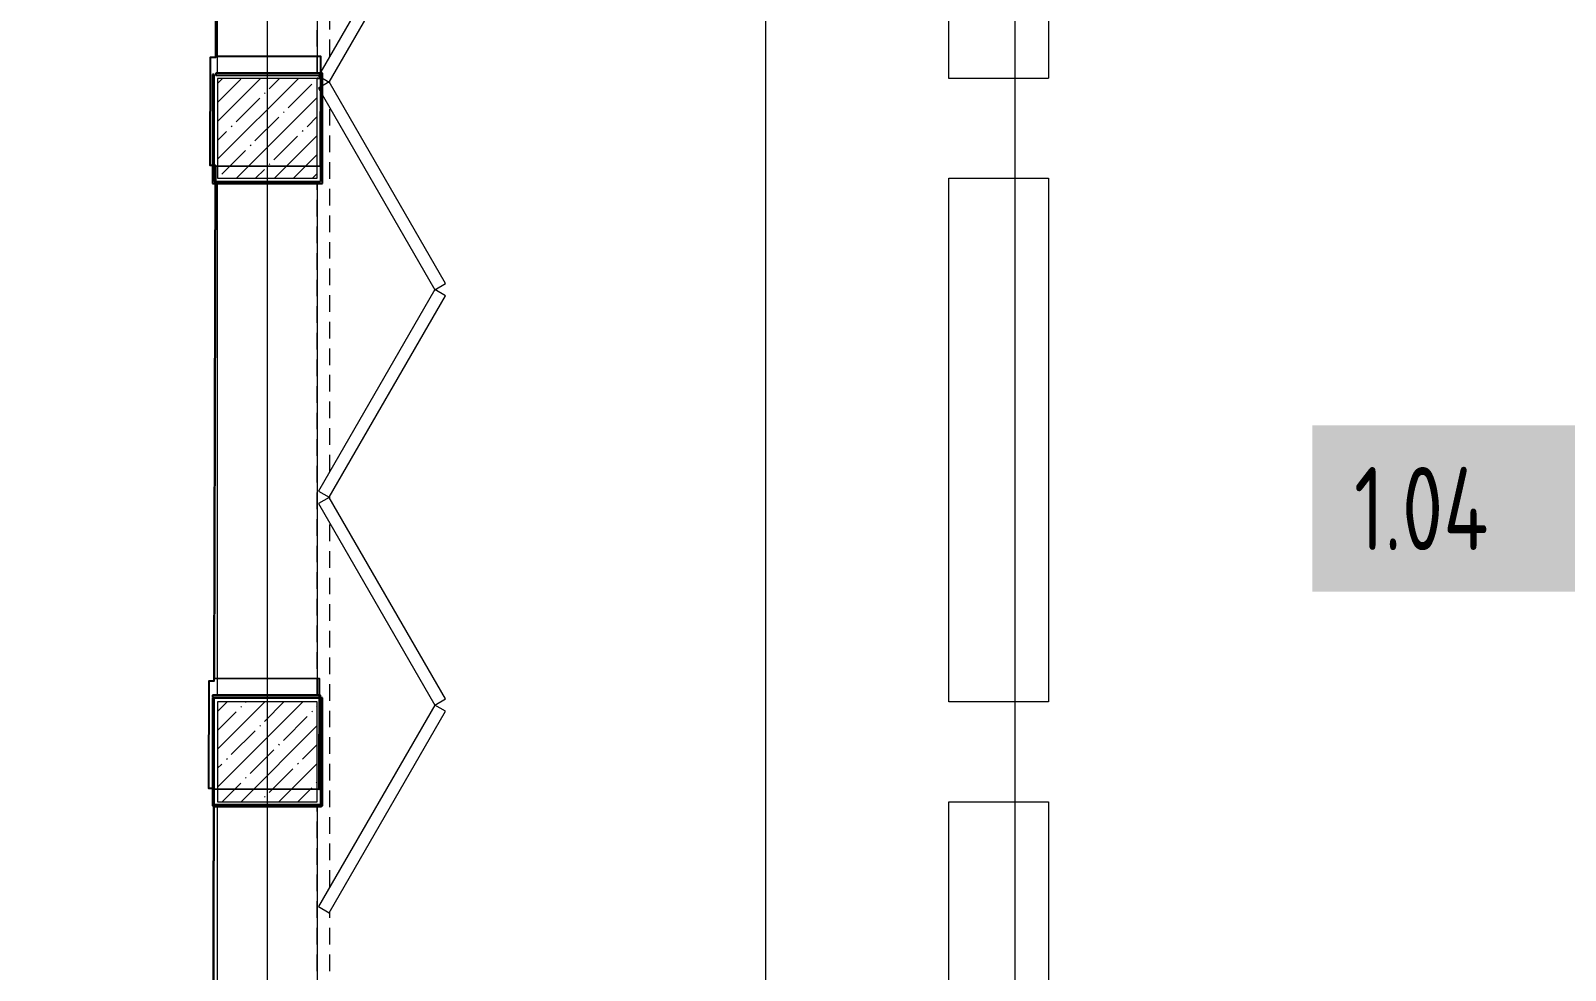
# Model space of a CAD drawing. Header units: millimetres. Extents: x 3914 to 443608, y -156176 to 78197.
# Drawn here: x 38842 to 48077, y -129277 to -123625 of the extents above; entities that cross this region are included whole.
import ezdxf

# ---------------------------------------------------------------- set-up
doc = ezdxf.new("R2010")
doc.units = ezdxf.units.MM
doc.linetypes.add('200_ШТРИХ__ш1_п0_6_', pattern=[160, 100, -60])
doc.layers.add('A-DOOR-3', color=7, linetype='200_ШТРИХ__ш1_п0_6_', lineweight=5, true_color=0xc0c0c0)
doc.layers.add('A-DOOR-FRAM-1', color=7, linetype='Continuous', lineweight=5, true_color=0xc0c0c0)
for name, color, linetype, lineweight in [('A-FLOR', 7, 'Continuous', 9), ('S-COLS-1', 7, 'Continuous', 5), ('Оси', 7, 'Continuous', 9)]:
    doc.layers.add(name, color=color, linetype=linetype, lineweight=lineweight)
doc.styles.add('СПДС', font='ГОСТ тип А.ttf', dxfattribs={"width": 0.9})

# ---------------------------------------------------------------- blocks, each defined once
blk = doc.blocks.new('BSC_Колонна _Прямоугольная - 600х600-23295697-Объем проектирования 1 этажа')
at = {"layer": 'S-COLS-1'}
h = blk.add_hatch(dxfattribs=at)
h.set_pattern_fill('FP_26', color=256, style=0, pattern_type=2)
h.set_pattern_definition([(45, (-14010, -18150), (-114.0493, 114.0493), []), (45, (-13895.95, -18150), (-114.0493, 114.0493), [201.612, -40.322, 6.706, -33.617])])
h.paths.add_polyline_path([(300, -300), (300, 300), (-300, 300), (-300, -300), (108.6, -300)])
for p, q in [((300, 300), (-300, 300)), ((-300, 300), (-300, -300)), ((300, -300), (300, 300)), ((-300, -300), (300, -300))]:
    blk.add_line(p, q, dxfattribs=at)
blk = doc.blocks.new('BSC_Колонна _Прямоугольная - 600х600-V17-Объем проектирования 1 этажа')
at = {"layer": 'S-COLS-1'}
h = blk.add_hatch(dxfattribs=at)
h.set_pattern_fill('FP_27', color=256, style=0, pattern_type=2)
h.set_pattern_definition([(45, (-14010, -21900), (-114.0493, 114.0493), []), (45, (-13895.95, -21900), (-114.0493, 114.0493), [201.613, -40.323, 6.706, -33.617])])
h.paths.add_polyline_path([(205.7, -300), (300, -300), (300, 300), (-300, 300), (-300, -300), (108.6, -300)])
for p, q in [((300, 300), (-300, 300)), ((-300, 300), (-300, -300)), ((300, -300), (300, 300)), ((-300, -300), (300, -300))]:
    blk.add_line(p, q, dxfattribs=at)
blk = doc.blocks.new('DOR__перегородка__Прямоугольная - ТП-2_ Вн_ДПГ_9480х4200h_2-23998078-Объем проектирования 1 этажа')
at = {"layer": 'A-DOOR-3'}
for p, q in [((31, 0), (2621.2, 0)), ((3270, 0), (3279, 0)), ((3290, 0), (6369, 0)), ((7032, 0), (9460, 0)), ((31, -75), (1987.4, -75)), ((2137.4, -75), (4324.5, -75)), ((4474.5, -75), (4486.7, -75)), ((4636.7, -75), (6823.8, -75)), ((6973.8, -75), (6985, -75)), ((7135, -75), (9323.2, -75)), ((9105.2, -200.9), (9105.2, -75)), ((9180.2, -157.6), (9180.2, -75)), ((9255.2, -114.3), (9255.2, -75)), ((9330.2, -1474.2), (9330.2, -157.6)), ((9405.2, -1474.2), (9405.2, -114.3)), ((9180.2, -1474.2), (9180.2, -244.2)), ((9255.2, -1474.2), (9255.2, -200.9)), ((9105.2, -1474.2), (9105.2, -287.5)), ((9480, -1474.2), (9480, -470)), ((9105.2, -1474.2), (9480, -1474.2))]:
    blk.add_line(p, q, dxfattribs=at)
at = {"layer": 'A-DOOR-FRAM-1'}
for p, q in [((2019.1, -6.7), (1981.6, -71.7)), ((1981.6, -71.7), (3193.9, -771.8)), ((3231.5, -706.9), (2019.1, -6.7)), ((4442.7, -6.7), (3230.4, -706.9)), ((3267.9, -771.8), (4480.3, -71.7)), ((4480.3, -71.7), (4442.7, -6.7)), ((4518.4, -6.7), (4480.9, -71.7)), ((4480.9, -71.7), (5693.3, -771.8)), ((5730.8, -706.9), (4518.4, -6.7)), ((6942.1, -6.7), (5729.7, -706.9)), ((5767.3, -771.8), (6979.6, -71.7)), ((6979.6, -71.7), (6942.1, -6.7)), ((7016.7, -6.7), (6979.2, -71.7)), ((6979.2, -71.7), (8191.6, -771.8)), ((8229.1, -706.9), (7016.7, -6.7)), ((9441.4, -6.7), (8229.1, -706.9)), ((8266.6, -771.8), (9478.9, -71.7)), ((9478.9, -71.7), (9441.4, -6.7)), ((3193.9, -771.8), (3231.5, -706.9)), ((3230.4, -706.9), (3267.9, -771.8)), ((5693.3, -771.8), (5730.8, -706.9)), ((5729.7, -706.9), (5767.3, -771.8)), ((8191.6, -771.8), (8229.1, -706.9)), ((8229.1, -706.9), (8266.6, -771.8))]:
    blk.add_line(p, q, dxfattribs=at)

msp = doc.modelspace()

# ---------------------------------------------------------------- linework, layer by layer
for p, q in [((39936, -123888.2), (39936, -124543.7)), ((39947, -123888.2), (39936, -123888.2)), ((39947, -124532.7), (39947, -123888.2)), ((40598, -123880.7), (39957, -123880.7)), ((39957, -123880.7), (39957, -123891.7)), ((39957, -123891.7), (40587, -123891.7)), ((40587, -123912.7), (40567, -123912.7)), ((40587, -123892.7), (40575.6, -123892.7)), ((40587, -123891.7), (40587, -124532.7)), ((40598, -124543.7), (40598, -123880.7)), ((39936, -124543.7), (40598, -124543.7)), ((39947, -124532.7), (40587, -124532.7)), ((40586, -127622.7), (39936, -127622.7)), ((39936, -127622.7), (39936, -127633.7)), ((40586, -127633.7), (40586, -127622.7)), ((39936, -127633.7), (40586, -127633.7)), ((39936, -127638.2), (39936, -128287.2)), ((39947, -127638.2), (39936, -127638.2)), ((39947, -128280.7), (39947, -127638.2)), ((40587, -127638.2), (40587, -128287.2)), ((40598, -127638.2), (40587, -127638.2)), ((40598, -128287.2), (40598, -127638.2)), ((39936, -128287.2), (39947, -128287.2)), ((39947, -128280.7), (39947, -128282.7)), ((40591.5, -128280.7), (39947, -128280.7)), ((39947, -128282.7), (40587, -128282.7)), ((39947, -128287.2), (39947, -128291.7)), ((39947, -128291.7), (40591.5, -128291.7)), ((40587, -128287.2), (40598, -128287.2)), ((40591.5, -128291.7), (40591.5, -128280.7))]:
    msp.add_line(p, q)
at = {"flags": 128}
for points in [[(39939, -130783.9), (39945.1, -128183.9), (39914.1, -128183.9), (39915.6, -127534.9), (39946.6, -127534.9), (39946.6, -127524.9), (39953.9, -124435), (39922.9, -124434.9), (39924.4, -123784.9), (39955.4, -123785), (39955.4, -123783), (39961.1, -121350), (39940.1, -121349.9), (39946, -118859.4), (39717.2, -118858.9), (35988, -118850.1)], [(48135.2, -119179.6), (46477.2, -119175.8), (46476.4, -119548.6), (44996.6, -119545.1), (44996.1, -119752.3), (44334.1, -119750.7), (44334.6, -119545.7), (41036.4, -119538), (41032.1, -121353), (39961.1, -121350.5), (39955.4, -123777.5), (40586.4, -123778.9), (40584.9, -124441.9), (39953.9, -124440.5), (39946.6, -127519.4), (40577.6, -127520.9), (40576.1, -128189.9), (39945.1, -128188.4), (39939, -130778.4), (46460, -130793.7), (46452.7, -133903.7), (48790.7, -133909.2)]]:
    msp.add_lwpolyline(points, dxfattribs=at)
at = {"layer": 'A-FLOR'}
for p, q in [((44367.3, -123912.7), (44367.3, -119843.7)), ((44967.3, -119843.4), (44967.3, -123911)), ((39967, -123880.9), (39967, -121452.7)), ((40567, -121452.7), (40567, -123880.7)), ((40575.6, -123892.7), (39947, -123892.7)), ((44967.3, -123912.7), (44367.3, -123912.7)), ((39967, -127622.7), (39967, -124543.4)), ((40567, -124543.7), (40567, -127622.7)), ((44367.3, -127662.7), (44367.3, -124512.7)), ((44367.3, -124512.7), (44967.3, -124512.7)), ((44967.3, -124512.7), (44967.3, -127662.7)), ((40587, -127642.7), (39947, -127642.7)), ((39967, -127642.7), (39967, -127633.7)), ((40567, -127633.7), (40567, -127642.7)), ((44967.3, -127662.7), (44367.3, -127662.7)), ((44367.3, -130881.7), (44367.3, -128262.7)), ((44367.3, -128262.7), (44967.3, -128262.7)), ((44967.3, -128262.7), (44967.3, -130881.7)), ((39967, -130881.7), (39967, -128291.7)), ((40567, -128291.6), (40567, -130881.7))]:
    msp.add_line(p, q, dxfattribs=at)
at = {"layer": 'Оси'}
for points in [[(40267, -148019), (40267, -143019), (40267, -123714.7), (40267, -118714.7)], [(43267, -148019), (43267, -143019), (43267, -123714.7), (43267, -118714.7)], [(44767, -148019), (44767, -143019), (44767, -123714.7), (44767, -118714.7)]]:
    msp.add_lwpolyline(points, dxfattribs=at)

# ---------------------------------------------------------------- block references
at = {"rotation": 90.00000000000044}
msp.add_blockref('DOR__перегородка__Прямоугольная - ТП-2_ Вн_ДПГ_9480х4200h_2-23998078-Объем проектирования 1 этажа', (40567, -130912.7), dxfattribs=at)
for name, p in [('BSC_Колонна _Прямоугольная - 600х600-V17-Объем проектирования 1 этажа', (40267, -124212.7)), ('BSC_Колонна _Прямоугольная - 600х600-23295697-Объем проектирования 1 этажа', (40267, -127962.7))]:
    msp.add_blockref(name, p)

# ---------------------------------------------------------------- texts
at = {"insert": (46805.5, -126249.6), "char_height": 500, "width": 1255.443, "attachment_point": 1, "style": 'СПДС', "bg_fill": 1, "box_fill_scale": 1.5, "bg_fill_color": 7, "bg_fill_true_color": 16777215, "bg_fill_transparency": 0}
msp.add_mtext('1.04', dxfattribs=at)

doc.saveas('drawing.dxf')
